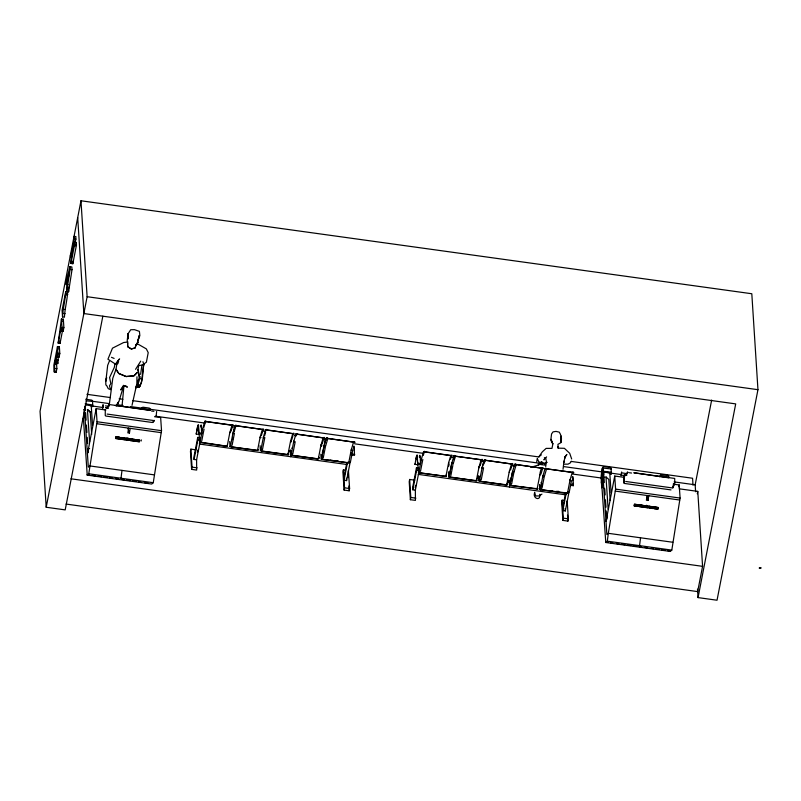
<?xml version="1.0" encoding="UTF-8"?>
<svg xmlns="http://www.w3.org/2000/svg" width="801" height="801" viewBox="0 0 801 801"><rect width="100%" height="100%" fill="white"/><g stroke="black" fill="none" stroke-linecap="round" stroke-linejoin="round"><path stroke-width="1.2" d="M127.88 437.837L127.8 438.447M646.437 505.281L646.357 505.842M109.306 404.545L112.791 378.252L116.025 369.261L118.648 373.456L126.157 376.51L134.107 375.809L137.181 372.605L133.887 375.819L126.157 376.56L118.938 373.556L115.985 369.301L116.926 363.704M105.241 415.569L105.301 409.431M623.799 482.953L623.859 476.825M552.96 443.434L551.979 448.37L546.112 448.4L542.367 451.784L539.253 456.2M136.961 376.78L136.831 383.819L132.015 405.336M204.826 421.426C206.968 419.644 205.827 423.969 204.836 421.306L232.05 425.101L229.947 432.23M260.325 436.445L262.428 429.306L263.389 428.976L263.879 429.817L263.108 430.187L262.398 429.446L235.214 425.531L235.894 426.412L236.696 425.892L235.985 425.151L235.214 425.521L232.831 433.872M265.582 429.847C267.724 428.064 266.583 432.39 265.592 429.726L292.796 433.621L293.486 434.392L294.257 434.032L293.767 433.181L292.806 433.501L290.703 440.65M295.959 434.062C298.102 432.28 296.961 436.595 295.97 433.942L323.173 437.837L324.145 437.396L324.625 438.237L323.674 438.558L323.183 437.706L321.081 444.865M351.178 450.272L353.561 441.942L354.523 441.601L355.003 442.452L354.242 442.813L353.521 442.082L326.347 438.167C329.972 441.201 325.647 431.969 324.245 445.296M423.589 451.754C425.731 449.962 424.59 454.287 423.599 451.624L450.803 455.519L451.494 456.29L452.265 455.929L451.774 455.088L450.813 455.399L448.71 462.547M455.429 456.37L454.467 456.68L453.977 455.859L454.738 455.469L455.459 456.21L453.336 463.389M509.466 470.968L511.569 463.839L512.53 463.509L513.01 464.35L512.25 464.71L511.529 463.979L484.355 460.064L485.036 460.945L485.837 460.415L485.116 459.684L484.355 460.044L482.112 467.724M546.552 468.996L545.601 469.316L545.111 468.485L545.871 468.104L546.592 468.835L544.47 476.024M140.616 374.367L141.917 365.176L143.81 364.605L142.938 361.702M149.397 409.631L141.757 408.19A1.442 1.382 28.3 0 1 143.279 407.248L148.986 408.039A1.512 1.452 28.3 0 1 150.318 409.762M667.954 477.026L660.314 475.574A1.442 1.382 28.3 0 1 661.836 474.633L667.543 475.424A1.512 1.452 28.3 0 1 668.875 477.156M123.965 385.621L122.052 406.007M138.663 386.182L135.689 387.614L139.334 387.063C143.649 380.565 142.288 372.065 143.759 364.645L141.407 382.027L139.334 387.063L135.689 387.614L137.151 384.38M672.93 487.959L674.732 483.113L674.702 478.437L633.811 472.77L668.825 477.847M83.064 418.322L83.204 420.405L83.845 415.889M154.573 416.74L160.651 417.591L161.532 430.668L153.251 482.713L151.709 484.054L87.219 475.113L83.484 419.273L84.866 406.267M85.547 405.737L85.026 409.121A1.322 1.262 27.2 0 0 85.036 409.421L85.246 409.882M85.647 404.825L91.294 405.817A1.282 1.222 27.2 0 1 91.294 406.117L92.646 406.588L92.636 401.521M115.254 405.376L150.268 410.452M601.411 482.582L601.891 478.057M602.132 477.106L603.984 477.356L603.594 476.815A1.322 1.262 27.2 0 1 603.594 476.515L603.984 472.81A1.472 1.402 27.2 0 1 604.064 472.48L604.615 472.009L609.851 473.211A1.282 1.222 27.2 0 1 609.851 473.501L611.203 473.982L611.193 468.765A1.442 1.382 28.3 0 0 609.911 467.444L604.204 466.653A1.512 1.452 28.3 0 0 602.552 467.964L601.461 483.233M601.901 486.648L602.262 483.263L601.901 486.648L605.776 542.507L670.267 551.438L671.809 550.107L680.089 498.062L679.208 484.975L673.13 484.134M602.402 483.283L603.463 468.084L611.193 468.965M624.46 477.386L614.727 476.044L615.599 489.121L608.309 533.316L606.878 534.557L602.833 473.982L603.463 468.084M563.033 469.266L563.994 461.146L563.544 462.808L565.126 457.131L566.858 454.457L565.306 456.53M156.185 415.709L156.646 411.494M87.219 475.113L88.761 473.771L97.041 421.737L96.17 408.65L105.902 410.002M121.011 478.247L121.992 470.397M605.776 542.507L607.318 541.166L608.309 533.316L672.79 542.257M639.568 545.631L640.55 537.781M66.703 291.464L70.118 269.406L69.947 266.673L71.84 266.943L72.02 269.677L68.606 291.724L66.703 291.464L67.034 281.311L66.253 284.505L68.155 284.766M68.435 289.151L68.786 286.928M128.611 428.124L127.84 432.84L129.452 433.061L130.223 428.355M647.168 495.519L646.397 500.225L648.009 500.445L648.78 495.739M138.733 365.066L138.022 369.331L139.865 378.533L137.692 385.071L138.703 386.913L137.592 381.186L140.095 376.58M624.039 476.625L624.339 474.983L626.813 475.323M539.804 494.277C540.985 501.726 532.074 498.422 534.708 492.515M114.944 363.924L114.343 367.289L109.587 377.531L110.818 383.539L109.487 385.852L110.568 389.666L108.235 388.645L106.563 385.371M87.449 454.077L96.17 408.65M606.007 521.471L614.727 476.044M87.429 409.481L90.223 412.004L87.429 409.481L89.592 441.721M605.977 476.955L608.78 479.399L610.172 500.555M608.129 509.196L605.987 476.875M672.8 487.449L672.91 486.828M678.827 486.948L679.208 484.975M697.511 589.135L698.051 597.596L717.035 600.229L757.956 389.686L751.809 293.747L80.971 200.771L40.05 411.313L46.198 507.253L65.191 509.887L102.838 316.185M75.424 242.543L75.925 236.615L74.032 236.355L73.081 249.111L74.413 242.272L76.305 242.533L76.465 245.046L72.831 263.729L70.939 263.459L70.778 260.956L72.39 252.675L72.17 249.261L70.558 257.542L70.398 255.038M74.793 242.453L75.244 240.12M70.939 263.459L74.573 244.776L74.413 242.272M65.732 291.614L62.098 310.297L62.528 316.956L64.43 317.226C64.811 308.725 67.244 300.365 67.634 291.874L65.732 291.614C65.342 300.105 62.909 308.465 62.528 316.956M63.179 331.173L63.88 327.619L63.339 319.209L61.437 318.948L58.153 343.088L60.055 343.349L62.989 328.23L63.179 331.173L61.287 330.913L61.096 327.969L58.153 343.088M75.644 245.957L76.305 242.533M66.954 295.379L67.634 291.874M55.86 363.354L56.941 352.59L57.211 356.845L59.114 357.116L59.805 353.551L59.374 346.803L57.472 346.543L53.837 365.226L54.278 371.974L56.17 372.235L56.861 368.67L56.591 364.415L54.698 364.155L55.609 359.439L55.86 363.354L57.762 363.614L58.263 357.116M62.878 321.591L63.339 319.209M61.287 330.913L61.977 327.349L61.437 318.948M54.278 371.974L54.698 364.155M57.211 356.845L57.902 353.291L57.472 346.543M58.914 349.136L59.374 346.803M46.198 507.253L87.129 296.71L80.971 200.771M116.165 437.056L119.549 437.526M119.529 439.068L119.86 437.346L115.875 436.795L115.544 438.517L119.529 439.068L119.419 437.366M121.131 437.746L124.515 438.207M124.485 439.759L124.826 438.037L120.841 437.486L120.51 439.208L124.485 439.759L124.265 438.007M126.097 438.427L129.482 438.898M130.433 440.58L130.763 438.858L134.748 439.409L134.418 441.131L130.433 440.58L130.323 438.878M130.603 440.47L130.883 439.008L134.578 439.519L134.298 440.981L130.603 440.47L130.503 438.868M131.054 439.118L134.358 440.029M136.02 439.809L139.314 440.72M141.106 441.051L141.326 439.919M195.955 449.842L190.888 449.141L190.458 451.384L191.609 469.376L196.666 470.077L196.595 459.814L199.94 442.623M198.958 433.912L198.998 434.432L196.235 434.052L197.557 427.354A5.287 0.561 -82.1 0 1 198.308 425.832L198.858 433.802L201.622 434.182L201.331 425.701A6.428 0.681 -82.1 0 0 200.62 425.922M191.609 469.376L192.04 467.133L190.888 449.141M200.26 437.767L197.727 437.416L193.912 457.071L194.062 459.464L196.595 459.814M198.858 433.802L198.568 425.321A6.428 0.681 -82.1 0 0 197.286 427.944L196.235 434.052M194.062 459.464L197.877 439.819L197.727 437.416M197.396 452.505L197.867 450.052M200.27 440.89L202.453 429.596M201.732 441.031L204.065 429.106M227.484 444.665L229.817 432.67M232.831 433.812L230.508 445.777M232.47 439.629L232.911 437.386M232.11 445.236L234.443 433.311M260.045 437.576L257.712 449.551M261.026 449.311L263.359 437.316M262.488 449.451L264.821 437.526M290.633 456.69L291.073 454.447M291.404 453.516L293.587 442.232M292.866 453.656L295.199 441.731M318.618 457.291L320.941 445.296M323.954 446.437L321.632 458.402M323.244 457.872L325.576 445.947M345.401 470.127L343.379 469.847L342.938 472.089L344.09 490.072L349.156 490.783L349.596 488.53L348.435 470.547L348.305 477.586M343.889 477.857L346.753 463.118M199.419 442.863L199.499 444.054L346.953 464.5L347.384 462.247M347.384 463.058L344.04 480.25L346.573 480.6L350.157 462.187M351.168 450.212L348.846 462.177M344.09 490.072L344.53 487.829L343.379 469.847M351.038 454.908L351.469 452.665M350.488 461.746L352.67 450.522M353.752 446.417A6.428 0.681 -82.1 0 1 354.212 446.898L354.503 455.368L351.739 454.988M414.718 480.159L409.651 479.459L409.211 481.711L410.372 499.694L415.429 500.395L415.359 490.142L418.693 472.94M416.069 458.853L416.32 457.671A5.287 0.561 -82.1 0 1 417.071 456.149L417.762 464.75L414.998 464.37L416.049 458.262A6.428 0.681 -82.1 0 1 417.331 455.639L417.621 464.119L420.385 464.5M418.172 467.974L416.49 467.734L412.665 487.388L412.825 489.791L415.359 490.142M410.372 499.694L410.803 497.451L409.651 479.459M412.825 489.791L416.64 470.137L416.49 467.734M415.198 487.739L415.679 485.286M419.033 471.208L421.216 459.914M420.495 471.348L422.828 459.424M448.73 466.142L449.161 463.899M451.594 464.129L449.121 476.625M449.411 475.424L451.884 462.888M450.873 475.554L452.835 465.451M476.625 479.188L479.098 466.643M477.576 478.207L478.017 475.964M479.789 479.629L481.962 468.335M481.251 479.769L483.584 467.844M509.176 472.109L506.853 484.074M509.396 487.008L509.826 484.765M512.49 471.849L509.877 485.046M510.167 483.844L512.35 472.61M511.629 483.974L513.962 472.049M542.718 476.755L540.395 488.73M541.716 485.947L542.147 483.704M542.007 488.189L544.34 476.265M558.607 491.333L556.154 491.403M564.164 500.445L562.142 500.164L561.701 502.407L562.853 520.4L567.919 521.101L568.35 518.848L567.198 500.865L566.918 505.511M562.652 508.174L565.516 493.436M418.262 474.382L565.716 494.818L566.147 492.565M566.147 493.376L562.803 510.577L565.336 510.928L568.92 492.505M567.759 491.824L569.932 480.53M562.853 520.4L563.293 518.147L562.142 500.164M569.251 492.074L571.433 480.84M570.502 485.306L573.266 485.696L572.975 477.216A6.428 0.681 -82.1 0 0 572.264 477.426M634.722 504.45L638.107 504.91M637.966 506.312L638.247 504.85L634.552 504.33L634.272 505.801L637.966 506.312L637.856 504.71L638.087 506.462L634.102 505.912L634.432 504.189L638.417 504.74L638.087 506.462M639.689 505.131L643.073 505.601M643.043 507.143L643.383 505.421L639.398 504.87L639.068 506.592L643.043 507.143L642.943 505.451M644.655 505.821L648.039 506.292M649.611 506.512L652.995 506.983M654.577 507.193L657.961 507.664M695.618 491.734L695.168 484.815L711.648 400.069M697.301 493.786L697.771 491.383L679.198 488.81M697.771 491.383L702.577 566.337L697.661 591.599L66.042 504.059M698.051 597.596L735.698 403.894L83.855 313.551L77.697 217.622M202.453 429.656L202.603 428.895M200.13 441.561L200.27 440.83M227.484 444.595L227.073 446.207L199.649 442.082M260.045 437.646L260.335 436.325M260.776 437.787L260.926 437.106M261.026 449.251L260.445 450.783M263.94 438.227L264.09 437.546M261.757 449.451L261.476 450.653M290.563 441.091L288.09 453.756M291.153 441.992L291.444 440.79M293.587 442.292L293.727 441.531M291.254 454.197L291.404 453.456M294.317 442.432L294.468 441.762M292.135 453.666L291.854 454.868M318.468 457.972L318.608 457.231M321.531 446.207L321.822 445.006M319.349 457.431L319.068 458.633M324.105 445.736L321.491 458.933M324.695 446.648L324.846 445.967M322.513 457.872L322.232 459.073M351.909 450.412L352.2 449.211M349.727 461.646L349.436 462.848M421.216 459.984L421.366 459.223M419.033 471.148L418.743 472.41M448.57 462.988L445.957 476.184M446.247 474.923L445.827 476.525M453.056 464.33L453.206 463.629M478.808 467.894L478.948 467.203M476.475 479.869L476.615 479.128M481.972 468.405L482.112 467.634M479.639 480.31L479.789 479.569M482.703 468.545L482.853 467.864M509.186 472.169L509.476 470.858M513.081 472.75L513.231 472.079M510.898 483.984L510.297 485.586M537.231 488.29L539.854 475.063M542.728 476.825L543.018 475.514M540.535 487.989L540.254 489.251M543.458 476.965L543.599 476.285M541.276 488.189L540.675 489.791M569.942 480.59L570.082 479.829M567.609 492.495L567.749 491.764M570.672 480.74L570.813 480.059M568.49 491.964L568.199 493.166M141.156 409.391L141.186 409.251A1.442 1.382 28.3 0 1 142.117 408.35M545.721 466.502L546.342 461.416L545.781 458.312M659.714 476.785L659.744 476.645A1.442 1.382 28.3 0 1 660.485 475.804M235.214 425.521L233.111 432.67M453.947 455.999L481.181 459.734L482.152 459.293L482.633 460.134L481.681 460.455L481.191 459.614L479.088 466.763M484.355 460.044L482.252 467.203M516.174 464.79L515.694 463.939L514.733 464.26L515.223 465.101L516.174 464.79L514.092 471.809M545.07 468.625L572.314 472.36L573.005 473.131L573.806 472.61L573.286 471.929L572.325 472.24L570.222 479.388M69.947 266.673L66.093 281.992L66.253 284.505M202.593 428.986L204.836 421.326M199.98 442.092L200.13 441.481M200.861 441.711L200.36 442.342M229.807 432.76L229.957 432.109M230.358 446.307L230.508 445.686M233.712 433.341L233.852 432.81M231.239 445.917L230.858 446.928M257.572 450.072L257.722 449.461M258.453 449.691L257.992 450.613M263.349 437.406L263.499 436.775M290.563 441.181L290.713 440.53M287.949 454.287L288.1 453.666M288.831 453.897L288.45 454.908M293.727 441.611L293.877 440.991M291.113 454.728L291.264 454.107M320.941 445.386L321.091 444.745M318.478 457.882L318.197 458.843L292.135 455.248M324.105 445.827L326.347 438.167M351.319 449.501L351.469 448.95M348.705 462.708L348.846 462.087M421.356 459.303L421.506 458.673M419.624 472.029L419.123 472.66M448.57 463.078L448.72 462.437M449.271 476.004L448.89 477.106L476.225 480.62M452.475 463.659L452.615 463.128M449.862 476.765L450.002 476.235M476.335 480.39L476.485 479.779M477.216 480.009L476.835 481.011M479.499 480.83L479.649 480.22M480.38 480.45L479.879 481.081M506.713 484.605L506.853 483.994M507.594 484.215L507.133 485.146M512.49 471.939L512.64 471.308M539.704 475.704C541.186 461.837 545.691 470.678 541.907 468.185L514.733 464.28L512.63 471.409M537.091 488.81L537.231 488.199M537.972 488.43L537.591 489.431M542.868 476.144L545.111 468.485M570.082 479.919L570.232 479.278M567.609 492.415L567.338 493.366M203.824 427.434L205.567 421.576L232.771 425.341M231.038 431.198L232.08 427.684M234.202 431.639L235.935 425.782L263.149 429.556M261.406 435.414L262.458 431.899M263.489 436.875L265.592 429.747M264.58 435.854L265.622 432.34M291.784 439.619L292.836 436.104M293.867 441.091L295.97 433.952M322.162 443.834L323.214 440.32M325.707 445.696L327.799 438.678M421.496 458.783L423.599 451.644M423.278 455.409L424.32 451.894L451.534 455.659L450.492 459.173M451.874 462.988L453.977 455.859M453.656 459.614L454.698 456.099L481.912 459.874L480.169 465.731M484.034 463.829L485.076 460.315L512.29 464.079L510.547 469.937M540.925 474.152L542.667 468.295L515.454 464.52M602.262 483.263L602.102 481.231M123.714 385.481L118.959 401.451L116.105 406.077M117.086 405.707L118.218 402.252L116.616 405.096M118.618 361.351L117.827 363.704L115.564 364.165L107.925 359.208L112.49 348.155L123.664 342.518L127.93 341.997M537.271 458.352L536.7 461.736M227.204 445.756L226.963 446.347L199.689 442.362M230.368 446.197L230.067 446.578M261.737 451.163L287.719 454.768L287.959 454.177M318.337 458.382L318.097 458.973L292.115 455.379M506.723 484.495L506.482 485.086L479.208 481.111M537.101 488.71L509.656 485.396L509.236 480.24M567.478 492.915L567.238 493.506L539.964 489.531M610.742 473.952L611.053 473.361L611.203 473.982M109.427 361.001L107.664 365.346L105.842 381.226L106.653 377.671L105.732 380.465L105.852 385.071M674.542 483.123L673.02 486.417L674.512 483.273M107.174 408.059L108.806 404.865L109.387 404.926L108.806 404.865M625.731 475.454L627.363 472.25L627.944 472.32L627.363 472.25M603.984 472.009L609.781 472.57M136.43 344.881L137.872 342.217L139.174 335.559L137.942 340.595L139.845 335.649L139.414 331.374L134.468 329.652L130.733 329.732L127.8 334.177L128.15 338.953L128.05 333.687L127.219 340.435L127.759 343.439M123.504 385.321L120.661 389.937L124.225 385.661L127.399 387.183L125.737 385.792M135.579 369.321L140.736 361.141M571.323 461.306L570.242 462.938L568.049 464.149L564.635 464.19M118.989 359.319L115.564 364.165L119.619 358.838M153.081 422.197L154.393 420.355M231.369 446.958L257.461 450.292M287.839 454.507L261.757 451.033M348.595 462.928L321.381 459.153M445.847 476.405L418.633 472.63M449.011 476.845L476.104 480.87M506.602 484.825L479.288 481.181L478.858 476.024M536.98 489.041L509.766 485.266M539.143 464.139L540.285 462.828M546.592 456.89L543.919 459.894L544.84 458.122L544.39 457.601M154.373 420.575L152.44 422.507L105.742 416.039M540.805 455.318L541.316 454.848M538.823 456.89L540.144 455.839M85.617 404.375L86.698 404.515M541.937 494.147L538.913 495.969L535.689 495.939L534.507 492.335M539.634 463.158L540.184 462.878L538.352 463.759M530.883 467.333L539.063 464.83M543.739 463.409L547.243 462.337M138.763 365.616L142.548 365.006L146.383 362.212L148.215 352.63L146.323 348.876L136.801 343.439M607.558 516.004L606.908 516.505L606.747 519.549M542.357 464.48L540.274 464.43L544.79 465.121L544.56 463.719L541.196 461.686L542.657 463.128L542.147 462.337M140.295 385.151L137.822 384.86L139.334 387.063M141.707 378.763L139.865 378.533L139.254 377.461L137.872 369.611M74.193 238.858L76.085 239.129M74.573 244.776L76.465 245.046M70.118 269.406L72.02 269.677M87.129 296.71L757.956 389.686M65.892 294.117L67.795 294.388M62.959 309.236L64.851 309.506M63.219 313.391L65.121 313.662M61.977 327.349L63.88 327.619M57.902 353.291L59.805 353.551M56.551 359.789L58.453 360.05M54.969 368.41L56.861 368.67M86.959 394.312L110.488 397.576M119.159 398.778L122.873 399.288M132.786 400.66L539.003 456.96M571.203 461.426L692.575 478.247L693.015 485.166M629.296 472.73L631.568 473.041M627.583 473.771L622.727 473.001M85.647 399.258L91.354 400.049A1.442 1.382 28.3 0 1 92.636 401.381L86.007 400.85M603.684 471.278L611.373 472.34M92.035 401.221L109.377 403.624M116.806 404.655L122.994 405.516M130.423 406.548L141.577 408.089M149.006 409.121L539.123 463.188M563.894 466.623L602.282 471.939M610.953 473.141L620.865 474.512M674.122 481.902L695.168 484.815M622.527 475.363L624.99 475.704M109.427 404.575L150.298 410.232M151.549 411.033L153.882 411.313M601.911 473.852L602.833 473.982M603.584 474.412L603.574 475.053M105.462 405.887L109.026 406.377M85.126 403.884L92.816 404.956M105.792 407.599L108.255 407.939M92.255 406.017L103.389 407.559M105.722 407.829L108.175 408.17M266.312 429.997L293.526 433.762M296.69 434.202L323.904 437.977M327.068 438.417L354.282 442.182M545.831 468.735L573.045 472.5M155.314 416.2L204.856 423.068M232.1 426.843L234.583 427.183M263.068 431.138L265.542 431.479M294.027 435.424L296.5 435.774M323.754 439.549L326.227 439.889M354.713 443.834L422.828 453.276M451.313 457.231L453.787 457.571M482.272 461.516L484.755 461.857M511.999 465.641L514.472 465.982M572.685 474.052L601.171 477.997M625.701 481.471L672.409 487.939M670.998 489.902L624.299 483.434L624.279 475.213M83.574 409.712L85.427 409.972M107.144 414.077L153.852 420.555M602.062 486.958L601.761 487.799L601.06 477.246L601.972 469.026A1.512 1.452 28.3 0 1 602.662 467.904M615.599 489.121L680.089 498.062M199.049 432.82L201.812 433.201M351.929 454.007L354.693 454.387M417.812 463.138L420.575 463.519L420.094 456.029A6.428 0.681 -82.1 0 0 419.384 456.24M570.692 484.325L573.456 484.705M615.218 491.093L679.709 500.024M97.041 421.737L161.532 430.668M96.661 423.699L161.151 432.64M288.971 450.653L291.434 451.003M507.724 480.98L510.187 481.321M289.041 451.854L291.504 452.195M507.804 482.172L510.267 482.522M197.877 439.819L199.569 440.049M416.64 470.137L418.332 470.367M330.272 460.094L332.645 460.425M336.2 460.915L338.573 461.246M521.03 486.537L523.403 486.868M550.217 490.582L552.59 490.913M231.379 446.828L257.341 450.552M322.513 459.454L348.375 462.698M418.533 472.76L445.606 476.285M540.034 489.601L567.138 493.015M119.689 437.456L115.995 436.945L115.714 438.407L119.409 438.918M124.656 438.147L120.961 437.626L120.681 439.098L124.365 439.609M129.612 438.828L125.927 438.317L125.637 439.779L129.331 440.3M89.612 448.69C86.228 447.809 89.131 457.611 88 448.47M344.53 487.829L349.596 488.53M563.293 518.147L568.35 518.848M192.04 467.133L197.106 467.834M410.803 497.451L415.869 498.152M154.233 474.863L89.752 465.922L88.32 467.163L84.485 409.842M607.318 541.166L671.809 550.107M605.746 542.057L608.139 542.387M610.522 542.718L612.915 543.048M616.49 543.549L618.883 543.879M621.276 544.209L624.85 544.7M627.243 545.03L630.828 545.531M633.211 545.861L636.795 546.362M639.188 546.693L641.571 547.023M645.155 547.514L647.538 547.844M651.123 548.345L653.516 548.675M655.899 549.005L659.483 549.506M661.876 549.836L665.461 550.327M667.844 550.657L670.267 551.438M88.761 473.771L153.251 482.713M87.189 474.663L89.582 474.993M91.965 475.323L95.549 475.824M97.932 476.154L101.517 476.655M103.91 476.985L107.494 477.476M109.877 477.807L112.27 478.137M115.855 478.638L118.238 478.968M121.822 479.469L124.205 479.799M126.598 480.129L130.183 480.62M132.566 480.95L136.15 481.451M138.543 481.781L140.926 482.112M144.51 482.613L148.095 483.103M70.949 478.798L702.577 566.337M111.479 357.306L114.122 358.417M541.156 462.818L538.683 461.736L537.531 458.913M418.512 472.89L417.872 464.009M538.202 464.94L538.582 465.541M552.89 443.824L551.569 442.202L551.188 439.379L552.44 442.853L550.838 439.809L551.559 433.942L553.04 431.869L556.034 431.399L559.268 432.139C561.271 435.253 562.192 439.168 560.86 442.693L557.917 444.355L558.267 448.42L557.786 446.558L558.567 448.16L564.405 448.31L569.701 453.316L571.674 459.003M510.397 478.447L511.449 479.749M511.479 480.35L510.437 479.048L510.768 478.217M92.495 405.967L92.646 406.588M540.735 462.477L541.206 463.328M542.097 462.818L542.437 463.659M139.654 385.702L139.915 386.332M564.565 456.83L565.025 458.022M646.968 496.94L648.009 500.445M128.07 428.385L129.452 433.061M539.944 489.651L539.614 484.445M509.566 485.436L509.216 480.35M419.904 457.041L419.824 456.54A5.287 0.561 -82.1 0 0 419.313 457.191M201.141 426.723L201.061 426.212A5.287 0.561 -82.1 0 0 200.55 426.873M199.669 442.492L199.109 433.691M624.339 474.983L624.58 476.635M609.781 473.071L611.093 492.785M603.924 476.435L604.334 482.592M604.745 488.76L605.155 494.918M605.486 499.844L605.987 507.233M606.227 510.938L606.727 518.327M91.224 405.686L92.536 425.401M90.223 412.004L91.694 434.402M85.617 412.745L86.108 420.135M86.438 425.061L86.929 432.45M87.259 437.386L87.669 443.544M572.945 480.72L572.705 477.726A5.287 0.561 -82.1 0 0 572.405 477.817M573.105 483.203L573.266 485.696M570.602 485.416L570.642 485.947M567.529 515.103L567.919 521.101M565.636 493.616L565.716 494.818M565.186 508.525L565.336 510.928M541.146 482.422L541.186 483.023M539.594 484.565L539.904 489.361M478.838 476.144L479.148 480.94M448.48 471.819L448.77 476.725M414.968 463.849L414.998 464.37M354.182 450.402L353.952 447.409A5.287 0.561 -82.1 0 0 353.641 447.499M351.839 455.098L351.879 455.619M348.846 485.977L349.156 490.783M346.873 463.298L346.953 464.5M346.422 478.207L346.573 480.6M322.382 452.104L322.423 452.705M320.851 454.127L321.141 459.043M292.005 447.889L292.045 448.49M290.473 449.922L290.763 454.828M260.095 445.706L260.385 450.623M229.717 441.501L230.007 446.407M72.671 261.216L72.831 263.729M68.496 290.012L68.606 291.724M59.895 340.846L60.055 343.349M58.904 353.922L59.114 357.116M57.632 361.662L57.762 363.614M56.03 369.982L56.17 372.235M603.864 487.969A1.862 0.841 11 0 1 603.584 487.499M561.191 436.285L561 441.962L561.191 436.285M102.518 407.809C102.918 410.783 103.659 399.349 102.518 407.809M621.075 475.203C621.476 478.177 622.217 466.733 621.075 475.203M68.996 273.331L67.865 280.51L68.996 273.331M125.807 438.167L125.467 439.889L129.452 440.44L129.782 438.718L125.807 438.167M135.729 439.549L135.399 441.271L139.374 441.822L139.714 440.099L135.729 439.549M135.85 439.699L135.569 441.161L139.254 441.671L139.544 440.21L135.85 439.699M639.518 505.02L639.238 506.482L642.923 506.993L643.213 505.531L639.518 505.02M644.364 505.561L644.024 507.283L648.009 507.834L648.349 506.112L644.364 505.561M644.485 505.711L644.194 507.173L647.889 507.684L648.169 506.222L644.485 505.711M649.321 506.252L648.99 507.974L652.975 508.525L653.306 506.803L649.321 506.252M649.451 506.402L649.16 507.864L652.855 508.375L653.135 506.913L649.451 506.402M654.287 506.933L653.956 508.655L657.931 509.206L658.272 507.484L654.287 506.933M654.407 507.083L654.127 508.545L657.811 509.066L658.102 507.594L654.407 507.083M232.05 425.081C232.841 427.664 234.423 423.639 232.05 425.081M135.97 344.82L135.189 347.924L131.324 348.976L127.729 346.743L127.599 343.479L127.729 346.743L131.324 348.966L135.189 347.924L135.98 344.841M137.872 342.217L135.559 345.621L137.872 342.217M760.95 567.949L759.388 568.48L759.338 567.719L760.95 567.949"/></g></svg>
